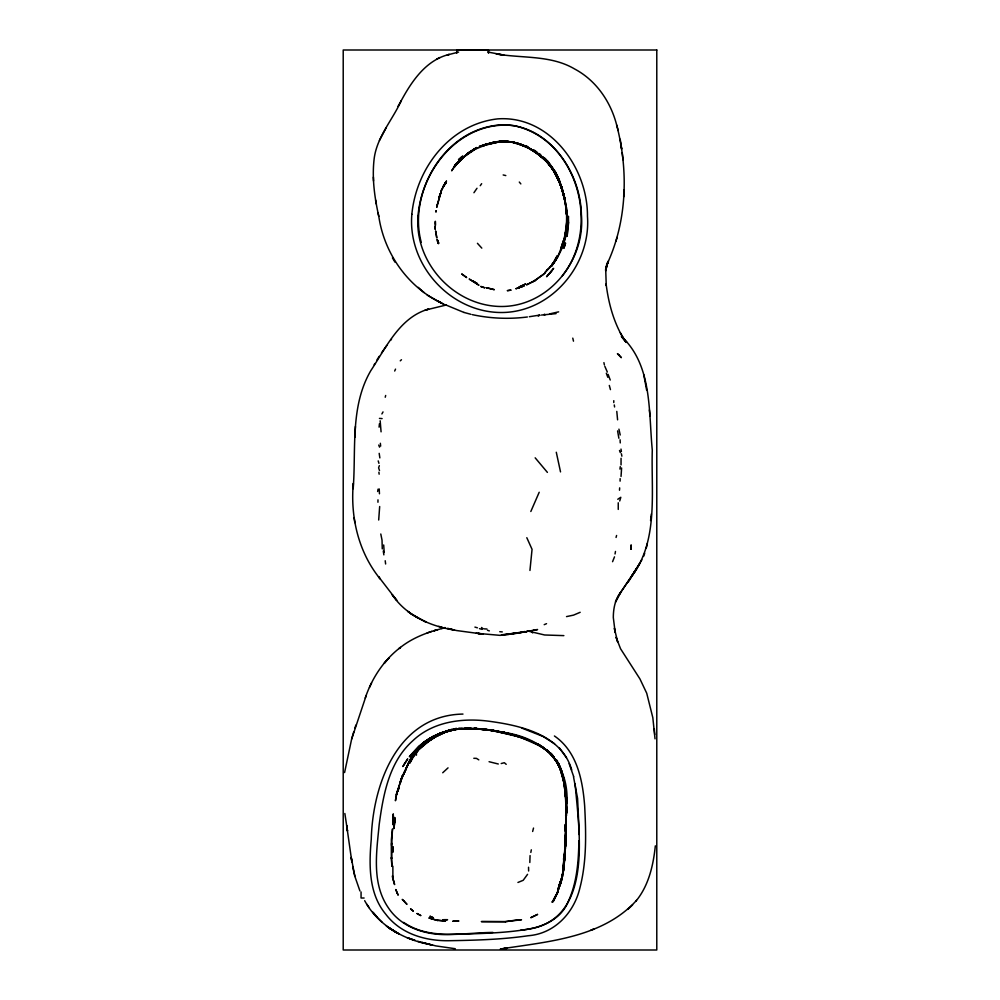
<?xml version="1.0" encoding="UTF-8"?>
<svg xmlns="http://www.w3.org/2000/svg" width="1000" height="1000" viewBox="0 0 1000 1000"><rect width="100%" height="100%" fill="white"/><g stroke="black" fill="none" stroke-linecap="round" stroke-linejoin="round"><path stroke-width="1.5" d="M565.75 827.65L565.625 846L564.075 859.875L565.7 834.562L565.225 840.475M567.05 222.013L567.062 219.662L565.037 234.725L566.875 225.763L566.675 213.912L566.45 228.562L566.95 218.688M566.438 813.45L566.062 799.55L566.375 815.825L566.575 808.088L566.538 813.3M565.163 844.725L565.062 852.062L565.288 846.363M605.588 269.4L608.425 261.05L607.3 263.637C627.188 220.65 628.475 170.35 616.65 124.975C610.712 101.713 596.15 80.45 574.7 69.025C550.887 54.887 522.388 58.5 496.163 53.925L503.913 55.075L487.663 52M377.95 502.238L377.975 499.85M565.763 827.862L565.3 831.1L565.938 826.438L565.812 835.512L566.263 815L565.913 826.65M383.688 544.975L384.212 552.5M565.525 843.475L565.737 835.275L565.15 849.625L565.65 836.612L565.363 840M563.438 868.538L563.325 869.338L563.837 861.562L563.1 872.013L563.837 858.375L563.438 869.35L563.925 862.962L563.913 866.25L560.65 883.913L563.9 866.825L564.138 863.188L563.425 870.662L563.975 855.625L563.888 864.325M563.4 777.95L562.737 774.55L566.263 800.062L566.4 812.663L565.15 788.312L566.237 814.6M620.1 481.138L620.15 478.638M565.812 835.512L565.85 833.9M391.65 843.512L392.525 828.913L391.375 839.625L391.562 858.688L391.675 843.112L391.525 845.3M565.612 831.287L565.712 827.225M578.9 840.85C578.538 861.3 577.025 882.387 568.375 901.225C560.775 920.462 539.95 928.425 520.775 930.15M613.763 402.562L613.8 400.675M567.238 225.5L567.35 221.312L566.512 231.075L567.275 224.375L566.562 229.887M563.913 866.275L564.163 857.525L563.913 866.275L563.812 859.425L564 862.9M565.475 843.562L565.7 829.862L565.812 835.95M564.675 784.312L566.287 804.35L564.95 786.4L561.65 772.025L565.188 788.637L564.538 783.988L564.987 786.787L566.65 809.163M565.788 834.6L565.65 837.487M566.2 822.075L566.087 824.125L566.05 816.112L565.575 827.613L565.988 815.512L566.2 822.075L566.013 818.375M565.45 792.225L566.475 811.413L566.062 799.55M565.462 830.025L565.6 826.188L565.475 841.087L565.737 832.375L565.55 837.887M446.175 305.038L425.112 310.15L428.663 309.1C399.925 317 385.975 347.688 370.775 370.725C349.95 406.463 356.2 449.25 353.188 488.7L353.312 483.413C350.275 517.175 358.488 552.3 380.138 578.875L378.55 576.663L396.775 600.363L392.212 594.712C406.087 615.588 430.375 626.275 454.438 630.062L447.537 628.413L456.463 630.525L481.5 633.9L476.225 633.15M623.675 196.887L623.938 189.95M393.175 822.312L393.4 815.738L392.975 824.725L393.438 819.038M563.675 241.825L563.225 244.537L564.4 240.162L557.425 257.438L551.562 266.163C561.112 253.762 567.337 238.012 567.4 222.237L566.013 234.85M565.6 835.45L565.737 832.375M354.925 437.163L355.425 426.438M566.163 821.3L565.812 816.3L565.825 824.775L566.125 813.45L566.175 820.925L565.688 815.225L566.125 820.238M567.263 227.3L566.638 208.787L561.312 186.375L563.212 192.8L562.075 188.938M610.237 380.025L608.1 374.363M563.663 858.85L563.7 858.112L563.888 864.663L563.663 858.85L563.862 862.85M564.875 858.062L565.163 853.525L563.312 871.787L564.875 858.062L564.612 860.45M563.9 866.825L564.012 865.275L563.45 869.95M619.5 490.225L619.663 487.863M565.375 840.15L565.475 838.838L565.638 843.863M641.862 559.812L631.1 577.1C658.85 541.225 651 492.312 652.288 450.062C648.575 412.325 652.35 367.125 623.188 338.113L626.163 342.438L621.388 336.475L626.825 342.3M565.262 849.663L565.4 848.05M565.35 847.325L565.575 844.825L564.225 856.55L565.188 848.913L564.663 853.425M566.862 231.537L567.612 222.062L566.85 211.55L566.938 214.475L564.075 196.088L564.913 200.45M379.087 427.163L379.425 423.738M529.95 570.45L532.05 549.338L526.812 537.7M619.725 500.988L620.8 497.3L617.775 499.263M564.738 852.95L565.475 838.838M651.363 513.938L650.612 520.538L651.05 516.788M655.337 845.837C653.312 865.375 648.65 885.888 635.788 901.3L636.5 900.387C602.463 937.962 547.45 941.6 500.35 949.025L506.725 948.25L502.175 948.85M565.475 840.95L565.625 835.263L565.325 838.15M565.725 828.088L566.112 824.975M565.275 846.888L565.462 845.375M379.675 506.525L378.688 520.013M564.612 854.438L564.95 851.8M619.95 469.113L620.275 466.65M400.613 780.55L400.288 783.037L402.425 775.95L396.4 794.7L397.163 791.388L395.425 800.75L396.637 793.5L401.975 776.862L410.812 758.888L406.087 768.5L408.688 763.162M344.588 772.562L351.625 739.125L366.238 695.413M566.312 230.912L565.25 235.613L567.087 226L565.05 238.3L566.512 233.025L562.337 246.225L563.9 240.9M615.05 553.975L615.475 551.45M377.65 491.5L378.075 489.15M621.6 467.975L621.038 476.45M530.837 852.438L531.312 849.812M561.95 878.675L562.4 876.363L559.637 886.062L562.4 875.725L561.275 881.587M565.212 235.175L566.512 228.825L562.325 245.7L564.062 239.587M605.5 270.262L607.85 261.788L605.7 270.55L606.825 263.988L605.8 272.337L606.25 285.562L606.112 283.913C608.387 302.438 613.275 320.863 622.663 337.113L620.312 332.738M564.4 238.588L565.65 233.3M646.325 547.888L647.337 543.575M385.238 397.238L385.675 395.475M532.65 831.475L533.525 828.062M616.062 537.45L616.587 535.475M558.062 890.225L560.413 881.188L557.7 890.163L558.737 887.038M529.825 862.5L530.075 855.588M351.625 739.125L353.75 731.85M615.988 241.163L617.125 237.312M354.925 728.075L355.838 725.15M400.5 781.4L407.362 765.938M379.338 465.662L378.612 467.85L379.513 470.55M612.562 561.7L614.5 556.862M643.575 556.4L644.712 553.275M365.225 698.062C371.875 678.238 383.762 660.138 400.462 647.387L399.038 648.575C410.112 639.275 423.862 633.562 437.688 629.637L433.95 630.775L445.225 627.575L441.587 628.525M561.25 249.112L562.4 246.163M530.825 511.5L539.2 492.262M398.013 106.312L401.125 100.938C392.475 119.875 377.287 136.637 374.275 157.825C371.75 177.4 374.525 197.213 378.787 216.35C384.462 254.925 409.55 289.325 445.4 304.975M394.688 371.025L395.538 369.113M408.812 762.4L407.3 765.675C411.725 753.85 421.75 745.512 431.825 738.538L416.625 751.688M369.487 687.4L371.55 682.975M379.438 140.412L386.2 127.713M400.65 101.762C411.325 81.85 425.8 59.962 449.25 54.425L447.275 54.975L458.6 52.075M381.9 413.95L383.025 411.912M413.8 755.462L410.938 760.487L418.4 750.088L417.025 751.575M374.15 364.775L374.862 363.525M473.938 192.725L477 188.263M638.6 565.562L639.513 564L631.1 577.1M655.025 738.825L652.825 717.675L646.712 693.2L639.925 678.913L620.55 648.75L616.1 637.3L617.6 641.712L614.375 628.35L615.175 632.475L613.312 617.55C613.337 608.35 615.2 598.837 621.25 591.6L615.5 601.962L618.812 595.175L637.075 567.913L634.5 571.95M407.863 764.45L411.138 757.975L415.1 752.925M454.538 165.987L453.913 167.013L460.075 160.188L455.387 164.725L454.538 165.987L456.587 163.45L451.65 170.812L456.4 163.6L459.212 161L455.387 164.725M379.212 356.337L376.975 359.888M635.363 570.788L619.788 593.612M628.325 581.875L631.475 576.95M443.762 186.25L446.375 182.413L445.688 183.412M527.55 874.338L523.2 880.3L517.938 882.463M562.362 275.738C601.188 227.138 577.537 139.35 514.175 125.7C453.537 118.125 406.275 186.663 421.25 242.375M480.238 185.7L481.662 183.688M381.5 352.95L386.8 345.5M390.737 340.188L391.525 339.137M551.65 270.975L553.638 268.35L546.562 276.75L551.65 270.975L549.513 273.562M457.25 162.838L454.625 166.238L467.238 153.8L469.925 152.025L458.975 161.175L467.4 153.725L476.312 148.038L468.1 153.212L472 150.6M414.663 753.888L409.55 760.788L415.55 752.475M465.525 155.438L476.538 147.5M544.963 273.175L534 281.1L526.487 284.862L535.7 280.25L531.487 282.337M632.612 904.9L627.812 909.412M400.262 360.838L401.463 359.725M456.4 163.6L459.225 161L455.275 165.637L467.35 153.75L463.612 157.062L475.513 149.088L487.488 144.238L483.338 145.65L499.6 141.788L488.25 144.05L495.15 142.5M442.725 772.763L448.038 767.862M460.45 159.987L462.075 158.588M420.213 747L426.788 741.388M424.975 743.575L430.825 739.287L419.825 747.925L430.825 739.287L444.15 732.1L436.163 736.125L441.95 733.088L439.062 734.513M452.163 729.938C440.037 732.325 428.488 737.938 419.225 746.137C431.062 735.588 446.512 729.237 462.362 728.45L445.387 731.438L453.363 729.5M424.275 744.125L432.55 738.337L441.062 733.913M474.95 148.725L466.5 154.45L469.275 152.375M534 281.1L543.787 274.225M423.275 742.763L427.875 739.538M423.438 742.613L428.088 739.412M468.1 153.212L476.438 147.738L469.575 152.088M469.562 152.162L471.775 150.738M539.462 315.262L537.987 315.837L540 315.225M432.55 738.337L451.275 729.463M441.95 733.088L440.5 733.825L445.513 731.65L444.062 732.262M438.038 734.15L435.087 735.612L442.575 732.337M439.85 57.55L436.75 59.062M450.988 730.062L450.037 730.263L459.65 728.65L447.35 731.038L436.075 736.287M438.688 734.688L441.238 733.487M541.438 315.05L556.062 313.625M443.125 732.812L445.275 731.825L441.987 733.363M456.375 728.925L451.887 730.1L460.363 728.425L451.775 729.95M443.6 732.463L440.5 733.825L446.138 731.4M544.2 624.675L546.538 623.675M443.95 732.275L448.175 730.462L435.825 736.3L445.55 731.925L459.038 728.45L443.025 732.75L454.963 729.475M479.225 146.4L494.625 142.15L483.787 144.963M445.938 305L463.875 312.413M592.913 929.425L594.012 929L590.625 930.3M444.825 731.875L439.375 733.85L447.35 731.038M446.812 731.188L449.438 730.275L446.912 731.15M580.175 612.3L573.538 615.125L566.525 616.6M431.75 631.388L427.175 632.95M483.288 145.512L490.213 143.25M446.613 731.263L448.812 730.512L446.362 731.287M480.025 146.075L481.675 145.55M450.975 729.7L443.2 732.537L451.725 729.425M483.375 145.363L494.387 142.062L503.088 140.825M448.225 730.775L452.7 729.55M549.6 313.913L558.638 311.85M444.888 731.7L452.35 729.663M501.2 763.538L504.338 762.712L506.2 764.325M482.925 145.225L491.438 142.975L484.025 144.775M451.65 729.688L456.175 728.587M502.287 631.912L499.762 631.7M541.613 156.775L544.975 159.75L538.212 154.037L545.938 160.725L538.212 154.037L529.888 148.575L535.413 152C524.35 144.325 510.538 139.637 497.013 142.012L510.15 141.775L525.662 146.25C514.438 140.988 501.413 139.925 489.525 143.475L500.975 141.463M489.975 143.675L492.7 143.1M522.062 632.038L524.663 631.587M519.462 632.5L509.625 634M527.238 631.15L529.812 630.7M494.963 142.525L507.675 141.175L501.788 141.613M456.3 729.25L455.538 729.375L459.062 728.787M520.862 632.275L525.062 631.6M512.487 634.038L537.575 629.55L533.25 630.15M454.988 729.412L469.8 728.413L464.137 728.587L476.675 728.812L474.338 728.637L493.363 730.588L474.325 728.475M526.013 146.6L529.525 148.45L515.188 142.7L526.6 146.862L537.312 153.363L544.875 159.688L553.488 170.012C546.025 158.75 534.788 150.225 522.425 144.987L525.375 146.312C514.65 141.237 504.263 140.262 492.65 142.637L495.812 142.075M529.312 316.725L538.962 315.212M527.362 316.988C509.062 319.312 490.337 318.538 472.3 314.637M498.862 141.738L510.55 141.738L498.913 141.775L503.7 141.387M462.912 728.487L456.213 729.137L464.412 728.512M459.438 728.75L458.6 728.838L461.662 728.6M501.625 948.888L506.938 948.4M462.975 714.075C397.75 715.225 372.675 784.112 371.262 839.338C369 864.712 368.438 893.45 385.712 914.137C400.4 933.587 424.7 940.888 448.2 940.725C474.9 940.288 501.737 939.587 528.188 935.738C554.5 933.8 573.938 912.85 579.837 888.188C586.825 861.438 586.075 833.375 584.663 805.987C582.688 780.325 577.15 751.575 554.412 735.975M508.963 634.487L501.438 634.837L526.888 631.675L500.138 635.363L478.2 633.425L483.15 634.15L480.037 633.7M498.65 141.6L500.188 141.512M492.938 932.438C463.387 932.688 429.75 940.425 403.675 922.412M463.738 728.363L474.825 728.487M466.887 728.4L470.737 728.375L466.337 728.375L470.55 728.325L469.712 728.288M465.125 728.35L469.275 728.3L466.662 728.263M466 728.413L470.55 728.325M563.862 635.625L544.65 634.987L527.475 630.938M466.362 728.375L471.225 728.4M364.1 898.012L361.062 898.012L361.062 891.95M527.975 630.875L528.8 630.887M468.562 728.388L490.3 730L486.8 729.562M502.337 141.5L508.988 141.688L503.137 141.387M473.812 758.288L476.475 758.375L478.8 759.862M473.512 728.487L495.887 730.888M487.95 729.688L490.513 730.013L473.913 728.487L483.5 729.163L477.825 728.65M475.7 728.562L476.613 728.6M474.538 728.5L476.912 728.612M484.237 628.85L486.975 629.025M481.75 728.988L475.812 728.55L484.05 729.225M480.138 728.875L502.95 732.25M379.438 418.4L382.1 418.6M478.713 728.75L490.163 729.987L475.238 728.538L485.213 729.362M455.275 948.725L435.788 945.9L422.15 942.463L432.6 945.2L427.075 943.863L428.475 944.212C402.4 939.125 377.575 924.513 364.675 900.662M489.075 761.712L498.3 764M493.137 730.438L498.275 731.338L485.725 729.425L515.25 735.375M489.275 729.875L492.887 730.4M516.075 142.887L511.4 141.912L520.375 144.238M488.113 729.7L502.85 732.288M490.55 730.013L507.025 733.2L499.775 731.637L501.025 731.9M493.725 730.55L497.512 731.162M495.775 730.875L518.112 736.275M494.212 730.625L498.275 731.338M491.763 730.375L519.975 737.125L540.538 746.112L537.688 744.562M495.55 730.825L506.975 733.075M495.675 730.863L521.475 737.175M500.913 731.862L502.6 732.188L499.975 731.675M470.9 314.3L463.9 312.425M528.763 740.15L508.1 733.475L524.362 738.3M504.513 732.613L510.138 733.962L502.512 732.175C542.125 737.537 569.325 762.337 566.912 803.763L564.087 781.15L561.7 772.475L557.312 762.225L559.65 766.9L553.35 756.475L546.062 749.488L553.913 757.275L550.275 753.2M503.162 174.95L505.812 175.575M510.087 733.962L504.15 732.55L521.3 737.038L515.262 735.425M515.188 142.7L517.575 143.275M508.212 733.487L516.725 735.837L507 733.2M479.5 628.663L482.113 629.362M519.55 736.725L523.387 737.825L514.163 735.088L527.137 739.475M525.487 738.662L509.338 733.662M539.062 154.688L526.6 146.862L527.188 147.125L526.6 146.862L530.9 149.188L518.612 143.625L520.462 144.275M525.513 738.8L538.038 744.463M417.825 941.312L423.975 943.088M474.925 627.1L477.388 627.812M438.75 626.375L442.312 627.425M487.475 630.288L489.338 630.887M521.987 728.138L543.162 736.5L554.575 743.75M517.85 736.137L520.413 736.988M520.75 737.138L518.688 736.438L523.787 738.188L522.1 737.6M543.787 314.562L544.913 314.938L544.587 314.188M519.862 144.062L523.7 145.538M521.487 144.65L524.788 146.05M527.2 147.15L526.6 146.862L537.612 153.575L546.487 161.388M439.025 301.725L427.25 295.125M532 741.488L546.712 750.125M418.312 618.188L412.3 614.538L426.087 622.1L424.712 621.413M525.712 145.625L527.987 146.8M441.1 302.725L437.688 300.963L443.013 303.738M538.562 154.362L548.362 163.388L555.125 172.537L546.15 160.763L553.538 170.387L546.912 161.025L548.45 162.85M543.438 747.675L538.987 744.525M536.575 743.475L540.7 746.05M529.25 148.275L534.237 151.275M537.962 744.412L548.25 751.25L549.3 752.25L540.237 745.763L548.25 751.25L556.275 760.7L555.475 759.388M534.462 150.425L537.013 152.062M537.212 153.325L531.85 149.738L545.5 159.938L542.712 157.8M540.125 745.888L549.325 752.412M532.987 150.463L542.663 157.688M533.138 150.575L540.962 156.25M532.475 150.125L537.95 153.863L537.312 153.363M534.362 150.287L535.413 151.025M547.863 750.987L549.05 751.825L547.925 751.025M539.712 154.288L540.55 154.887L538.6 153.375M538.062 744.125L540.612 745.987L537.562 743.8M544.35 748.375L540.712 745.65M541.975 746.6L543.237 747.537M386.213 925.837L390.062 928.75M539.012 153.975L540.712 155.262L539 153.812M538.638 153.625L548.55 162.512L543.275 157.225L546.312 160.138M546.213 749.712L551.125 753.95M546.812 750.15L548.875 751.812M481.512 627.487L483.113 628.8M543.375 157.425L545.3 159.05M539.362 154.225L541.45 156.062M418.212 287.35L424.012 292.562M550 752.987L554.125 757.675M382.1 922.275L375.562 915.688M545.938 160.725L545.262 160.037L547.825 162.675M546.938 160.775L551.1 166M545.062 158.325L549.45 163.4M550.662 753.512L552.863 755.788M624.963 340.363L621.7 335.337M544.875 159.688L552.175 168.212L551.65 167.413L548.812 163.825L556.975 175.837L563.263 192.9M477.438 243.312L481.8 248.125M546.763 160.413L553.975 170.263M550.5 165.338L548.663 163.238L551.85 167.125L548.913 163.487M551.013 753.25L552.638 755.113M535.163 457.825L547.4 472.388M519.288 182.05L520.837 183.9M559.275 747.725L566.475 757.688M551.925 754.85L551.038 753.787L558.3 764.15L552.225 755.088M547.663 161.075L549.362 163.3M551.613 166.812L550.938 165.888L554.475 170.95M551.225 166.925L552.85 169.363M553.387 169.425L554.125 170.487M548.312 162.175L549.6 164.013M550.8 165.35L552.212 167.362M551.812 166.788L554.8 171.15M553.925 169.988L559.487 180.538L555.337 171.912L557.212 175.725M366.863 904.262L369.212 907.8M554.7 171.1L556.312 173.575M555.65 759.825L555.212 759.175L559.1 766.812M551.65 167.413L560.1 183.525L554.225 171.425L559.2 180.613L565.163 200.812L561.312 186.375M392.425 257.863L395.037 262.213M554.312 171.488L555.6 173.762M556.9 176.2L553.95 170.812L561.112 186.35L557.75 178.275L560.1 183.525M559.388 180.588L556.65 174.475L558.35 178.175M559.312 765.95L562.3 772.975M558.488 178.487L559.438 180.413M558.688 764.038L560.312 767.375L559.85 766.425M555.85 173L558.162 177.812M556.75 175.387L558.15 178.337M607.312 372.025L604.825 366.287M558.987 766.7L556.587 760.562L562.562 775.175L564.987 786.787M559.362 765.487L558.212 762.862L560.75 768.725L558.188 763.125M359.913 890.925L354.875 876.413L351.238 857.487L351.9 862.087M557.1 760.325L557.675 761.688M558.837 179.462L559.412 180.875M378.725 445.05L379.575 447.15M561.425 770.537L560.575 768.4L561.475 770.325M558.237 179.4L556.888 175.925L557.638 178.137M558.825 180.613L562.587 191M558.638 178.938L564.55 197.8L566.425 208.175L565.75 204.338L567.275 221.55L566.075 206.3L566.85 215.362M607.812 377.275L606.312 373.237M619.513 450.475L620.312 452.6M571.725 769.925C561.75 735.275 522.062 725.788 490.763 721.488C463.65 717.55 433.338 721.125 412.725 740.825C389.087 761.888 383.225 794.65 379.2 824.488C376.562 852.163 371.488 883.587 388.462 907.95C401.838 928 426.613 935.462 449.688 934.55C477.912 933.475 506.463 933.587 534.25 928.037C593.312 913.213 578.713 828.713 575.125 783.838M569.15 763.688L573.713 776.688M559.2 180.613L560.763 184.875M559.8 181.838L565.538 202.875M561 185.562L559.562 181.537L561.875 188.162M562.275 772.837L561.763 771.338L562.45 773.85M562.062 188.75L560.525 184.225L565.163 200.812L564.125 196M562.337 189.825L564.487 197.425M560.75 184.325L562.95 191.9L560.75 184.325L561.388 186.488M610.45 389.613L609.312 385.45M562.388 190L561.45 186.775M378.212 460.913L378.925 463.312M562.225 189.262L564.55 197.8L566.65 211.95M563.7 779.525L564.263 782.262L561.688 771.587L565.188 788.637M618.288 130.738L616.65 124.975M562.225 189.35L563.675 194.325L563.475 193.55M562.737 191.112L563.387 193.4M562.775 775.438L562.15 773.2M620.2 435L618.925 429.137M564.55 197.8L562.875 191.55L565.175 201.375L564.663 198.225M566.15 800.788L566.388 805.25L564.913 787.362L565.087 791.737L563.688 781.862L560.337 769.625L563.913 781.513M572.775 338.137L573.488 341.163M354.875 876.413L352.713 866.888M617.6 430.887L618.875 438.25M573.513 776.787L577.587 798.487L579.263 834.538M377.975 212.7L378.787 216.35M643.763 374.637L646.663 390.238M564.125 781.65L564.325 782.6M556.287 452.25L560.525 471.9M566.362 802.7L565.85 800.263L566.475 808.088M383.862 554.862L383.275 551.013M563.663 779.388L564.425 783.088M564.612 784.775L566.263 803.413M603.913 362.638L604.375 364.875M621.4 453.762L621.875 456.175M564.538 197.537L565.175 200.812M562.888 775.387L563.413 778.162L562.737 774.562L564.525 783.787L562.8 775.113M564.038 781.625L562.725 774.362M375.575 200L376.35 204.1M380.788 534L382.025 540.1L382.275 548.888M620.2 139.225L621.65 149.113L620.887 143.438M620.988 449.087L621.4 451.562M379.188 453.35L379.85 457.9M346.688 825.812L347.5 831.062L344.85 813.5M351.763 861.2L346.688 825.688M617.587 419.825L616.788 411.4M614.275 404.95L614.587 406.975M564.513 783.562L564.95 786.4M564.6 784.488L564.738 785.362M565.375 791.95L565.913 797.7L564.575 784.325M354.113 517.6L354.812 522.625M385.213 560.737L385.625 563.987M378.888 472.225L379.15 474.188M565.862 797.362L566.213 800.4M380.35 443.275L380.662 446.125M622.987 159.738L622.238 152.713M649.388 409.938L650.013 415.938M392.475 875.85L392.863 879.463L392.55 875.975M618.25 502.788L618.25 509.412M566.45 797L566.688 799.587M565.55 831.862L565.225 824.55L565.513 830.263M566.362 805.562L566.213 803.713L566.512 810.212M566.587 811.675L566.25 807.262M654.737 734.562L654.3 728.688M566.312 804.825L566.613 812.8M379.45 493.787L379.212 488.95M381.075 431.838L380.163 420.788M565.325 837.887L565.475 840.3M391.95 866.4L391.425 857.438L391.825 865.962M566.575 808.25L566.625 809.163M566.962 213.125L567.288 218.45M565.65 843.825L565.538 841.9L565.65 845.025M620.1 439.8L620.25 442.925M621.038 464.913L621.062 458.275M373.375 177.15L373.525 181M566.263 800.062L566.337 801.875M566.087 816.525L566.163 819.7M563.913 859.3L564.025 863.713M528.538 867.237L528.625 871M566.575 808.088L566.638 811.475L566.35 801.612M565.675 831.775L565.737 835.725M488.537 53.275L488.537 50.25L456.725 50.25L456.725 53.275M416.413 752.163L416.413 755.2M392.875 866.2L392.875 876.8M567.513 220.438L567.375 225.975L567.513 220.438M567.125 219.312L567.1 224.163L567.125 219.312M566.15 819.262L566.112 824.55L566.025 817.788L566.275 821.475L566.15 819.262M567.9 219.737L567.812 225.9L567.9 219.737M411.85 214.288C407.45 264.8 450.05 312.1 500.725 312.512C550.812 312.962 591.15 265.05 587.463 216.262C587.837 167.738 549.812 115.188 497.713 118.875C449.775 124.225 416.275 168.25 411.85 214.288M418 215.875C414.175 263.387 455.188 307.188 502.762 306.488C549.562 305.625 585.638 259.738 581.375 214.387C580.525 169.737 545.612 120.612 497.137 125.2C452.113 130.375 421.725 172.975 418 215.875M391.763 852.425L391.75 847.463L391.763 852.425M631.112 545.138L630.988 549.212L631.112 545.138M393.075 817.15L393 819.375L393.3 813.875L393.075 817.15M568.587 222.838L567.15 236.262L568.4 216.238L568.587 222.838M566.1 817.15L565.975 818.688L566.287 815.4L566.1 817.15M394.237 825.987L393.938 828.55L394.663 822.487L394.237 825.987M558.625 888.95L556.875 893.787L560.975 882.138L558.625 888.95M436.125 210.75L435.975 211.863L436.125 210.75M563.263 872L561.712 879.837L563.263 872M437.25 204.825L436.775 207.325L441.188 191.363L437.25 204.825M562.312 875L561.237 879.887L562.312 875M563.638 240.312L562.337 245.113L563.638 240.312M560.087 882.463L559.1 886.125L560.087 882.463M398.675 788.512L397.8 791.513L398.913 787.875L398.675 788.512M562.75 242.812L560.988 248.137L562.75 242.812M565.5 243.2L563.938 248.075L565.5 243.2M439.6 195.825L439 197.575L440.6 193.312L439.6 195.825M441.538 189.825L440.863 191.8L445.637 182.312L441.538 189.825M401.938 777.262L401.05 779.625L402.975 774.812L401.938 777.262M558.038 891.65L553.15 901.625L558.038 891.65M404.575 771.912L403.5 774.513L405.938 769.362L404.575 771.912M555.337 896.4L554.325 898.375L557.612 892.362L555.337 896.4M446.438 181.163L443.338 186.238L446.438 181.163M557.663 256.175L554.938 261.25L557.663 256.175M557.075 256.05L554.462 260.8L557.075 256.05M411.525 760L409.913 762.9L411.525 760M455.887 164.963L454.787 166.838L457.675 162.475L464.35 156.675L455.887 164.963M404.5 763.825L402.875 766.538L407.7 758.888L404.5 763.825M554.7 898.1L552.175 902.062L554.7 898.1M555.225 260.225L552.013 264.4L555.225 260.225M555.125 260.938L551.9 265.15L555.125 260.938M414.137 754.412L412.837 756.1L415.875 752.3L414.137 754.412M547.288 269.65L544.625 272.987L550.913 266.337L547.288 269.65M411.012 754.725L409.35 756.775L419.038 746.188L411.012 754.725M416.225 752.35L413.275 755.913L416.225 752.35M389.1 657.763L384.312 663.225L389.1 657.763M552.413 264.837L549.812 267.288L552.413 264.837M422.15 746.188L419.312 748.812L426.562 742.55L422.15 746.188M424.162 744.725L422.975 745.775L427.013 742.375L424.162 744.725M461.275 157.312L458.488 159.75L462.775 156.062L461.275 157.312M430.613 740L427.312 742.225L435.525 736.862L430.613 740M432.325 736.925L429.25 738.775L433.363 736.325L432.325 736.925M537.513 914.438L530.962 917.625L537.513 914.438M436.675 735.3L433.162 737.075L440.788 733.312L436.675 735.3M523.612 285.688L518.862 287.762L523.612 285.688M525.55 284L519.05 287.038L525.55 284M477.6 147.688L473.55 149.588L477.6 147.688M523.925 286L516.013 288.688L523.925 286M441.35 732.913L439.237 733.75L443.1 732.288L441.35 732.913M446.463 731.45L443.575 732.4L448.5 730.8L446.463 731.45M489.438 143.575L487 144.312L496.838 141.975L489.438 143.575M485.1 145.113L483.162 145.688L485.225 145.125M484.45 145.062L481.95 145.762L486.613 144.562L484.45 145.062M518.263 919.8L505.438 921.637L521.5 919.762L518.263 919.8M456.375 728.5L454.162 729L456.375 728.5M510.85 290.138L507.438 290.637L510.85 290.138M497.275 142.15L495.2 142.3L497.375 142.175M505.375 921.663L481.475 921.587L505.375 921.663M455.825 921.075L452.738 921.25L458.913 921.012L455.825 921.075M444.988 919.688L442.65 919.75L447.575 919.712L444.988 919.688M656.787 50L343.212 50L343.212 950L656.787 950L656.787 50M445.425 921.038L436.45 920.25L428.85 917.938L437.875 920.5L435.788 920.013L445.425 921.038M494.188 289.637L486.4 287.712L494.188 289.637M484.65 287.762L480.863 286.488L484.65 287.762M414.925 940.35L407.312 937.7L414.925 940.35M475.55 282.913L469.175 279.037L478.95 285.225L475.55 282.913M430.688 916.587L429.925 916.25L433.375 917.8L430.688 916.587M420.712 915.537L417.1 913.562L420.712 915.537M399.288 934.125L387.425 926.762L399.288 934.125M477.225 283.55L472.738 280.912L477.225 283.55M531.5 631.35L530.538 630.712L532.737 632.837L531.5 631.35M396.337 932.562L389.938 928.512L396.337 932.562M411.975 614.438L407.95 611.475L411.975 614.438M466.55 277.488L461.912 274.075L466.55 277.488M413.212 911.087L410.625 908.9L413.212 911.087M619.237 355.325L617.413 353.663L621.375 357.688L619.237 355.325M403.95 900.962L402.225 899.388L406.975 904.362L403.95 900.962M377.4 917.55L373.013 912.375L377.4 917.55M551.8 167.037L550.312 165.15L551.8 167.037M554.85 171.925L551.65 166.887L554.85 171.925M556.55 175.45L554.55 171.7L557.413 177.188L556.55 175.45M556.337 174.3L554.913 171.575L557.562 176.875L556.337 174.3M558.462 764.525L557.775 763.188L559.625 767.275L558.462 764.525M557.1 176.325L556.688 175.5L558.337 179.013L557.1 176.325M558.062 764.175L559.312 767L558.062 764.175M397.238 893.125L395.788 889.55L398.175 895.175L397.238 893.125M438.7 243.188L437.2 239.5L438.7 243.188M561.55 770.662L559.925 766.8L561.5 770.612M560.775 770.037L560.175 768.4L561.3 771.587L560.775 770.037M438.338 243.575L437.413 240.825L438.338 243.575M393.837 881.425L392.725 878.138L394.6 884.587L393.837 881.425M436.012 232.7L435.588 230.9L436.775 237.95L436.012 232.7M565.975 205.812L565.763 204.8L566.25 207.438L565.975 205.812M435.238 229.262L434.913 226.45L435.238 229.262M393.2 851.775L392.863 846.775L393.2 851.775M566.6 214.8L566.3 209.65L566.6 214.8M395.062 820.638L394.825 817.537L395.1 822.35L395.062 820.638M566.375 210.3L566.538 213.463L566.375 210.3M435.363 223.05L435.337 221.25L435.4 225.4L435.363 223.05"/></g></svg>
